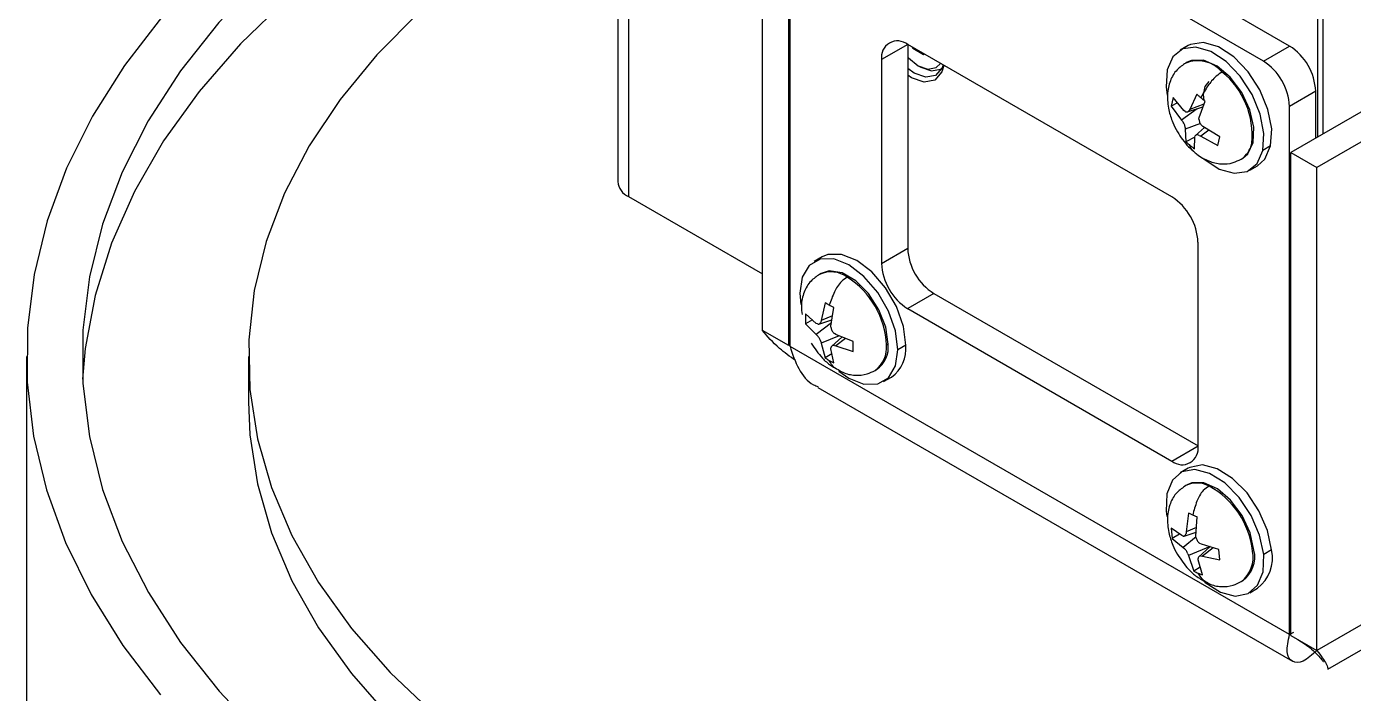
# Model space of a CAD drawing. Header units: millimetres. Extents: x 1258 to 2922, y -135 to 1239.
# Drawn here: x 1307.21 to 1343.09, y 405.39 to 423.44 of the extents above; entities that cross this region are included whole.
import ezdxf

# ---------------------------------------------------------------- set-up
doc = ezdxf.new("R2010")
doc.units = ezdxf.units.MM
doc.header["$LTSCALE"] = 6

msp = doc.modelspace()

# ---------------------------------------------------------------- linework, layer by layer
at = {"color": 7, "linetype": 'Continuous', "lineweight": 25}
for p, q in [((1323.197, 436.512), (1323.197, 419.242)), ((1323.489, 436.104), (1323.489, 418.834)), ((1342.122, 431.554), (1342.122, 420.449)), ((1342.263, 431.554), (1342.263, 420.53)), ((1327.856, 414.783), (1327.856, 429.072)), ((1327.113, 415.211), (1327.113, 428.276)), ((1327.82, 414.803), (1327.82, 427.868)), ((1341.362, 422.908), (1338.598, 424.504)), ((1340.654, 422.5), (1337.89, 424.096)), ((1331.038, 422.948), (1330.331, 422.54)), ((1338.18, 418.825), (1331.038, 422.948)), ((1331.038, 422.948), (1331.038, 417.437)), ((1331.156, 422.88), (1331.174, 422.849)), ((1331.174, 422.849), (1331.192, 422.859)), ((1331.174, 422.849), (1331.467, 422.68)), ((1331.467, 422.68), (1331.485, 422.69)), ((1338.621, 422.919), (1338.409, 422.797)), ((1340.654, 422.5), (1341.362, 422.908)), ((1330.331, 422.54), (1330.331, 417.028)), ((1331.321, 422.377), (1331.391, 422.336)), ((1331.929, 422.283), (1331.956, 422.298)), ((1338.596, 422.472), (1338.555, 422.448)), ((1345.165, 422.206), (1341.397, 420.03)), ((1338.852, 421.609), (1338.662, 421.19)), ((1342.069, 421.684), (1341.362, 421.275)), ((1342.069, 420.418), (1342.069, 421.684)), ((1345.872, 421.797), (1342.104, 419.622)), ((1338.216, 421.516), (1338.163, 421.285)), ((1338.335, 421.371), (1338.163, 421.285)), ((1338.163, 421.285), (1338.443, 420.904)), ((1338.502, 421.167), (1338.216, 421.516)), ((1338.604, 421.128), (1339.022, 421.262)), ((1338.919, 420.973), (1339.078, 421.417)), ((1341.362, 406.986), (1341.362, 421.275)), ((1338.443, 420.904), (1338.476, 420.864)), ((1338.538, 421.14), (1338.502, 421.167)), ((1338.662, 421.19), (1338.643, 421.155)), ((1338.913, 420.927), (1338.919, 420.973)), ((1338.542, 420.705), (1338.543, 420.662)), ((1338.543, 420.662), (1338.561, 420.321)), ((1339.061, 420.706), (1338.817, 420.484)), ((1338.917, 420.492), (1338.959, 420.468)), ((1339.019, 420.731), (1338.979, 420.768)), ((1339.476, 420.454), (1339.019, 420.731)), ((1338.8, 420.441), (1338.561, 420.321)), ((1338.788, 420.13), (1338.8, 420.445)), ((1338.8, 420.445), (1338.812, 420.477)), ((1338.959, 420.468), (1339.424, 420.222)), ((1339.424, 420.222), (1339.476, 420.454)), ((1340.38, 420.302), (1340.338, 420.278)), ((1340.85, 420.206), (1340.638, 420.084)), ((1340.055, 419.85), (1340.096, 419.874)), ((1341.397, 420.03), (1342.104, 419.622)), ((1341.397, 406.966), (1341.397, 420.03)), ((1340.284, 419.549), (1340.496, 419.672)), ((1342.104, 406.557), (1342.104, 419.622)), ((1323.489, 418.834), (1327.113, 416.742)), ((1330.331, 417.028), (1331.038, 417.437)), ((1338.887, 412.089), (1338.887, 417.601)), ((1328.721, 417.203), (1328.509, 417.08)), ((1360.312, 417.069), (1342.104, 406.557)), ((1328.697, 416.756), (1328.655, 416.732)), ((1328.121, 416.222), (1328.145, 415.919)), ((1331.745, 416.212), (1331.038, 415.804)), ((1331.745, 416.212), (1338.887, 412.089)), ((1328.804, 415.966), (1328.699, 415.484)), ((1328.963, 415.331), (1329.037, 415.832)), ((1328.566, 415.407), (1328.274, 415.66)), ((1328.274, 415.66), (1328.274, 415.391)), ((1328.46, 415.499), (1328.274, 415.391)), ((1328.638, 415.389), (1328.988, 415.501)), ((1328.699, 415.484), (1328.69, 415.44)), ((1331.038, 415.804), (1338.18, 411.681)), ((1342.397, 406.05), (1359.191, 415.745)), ((1327.82, 414.803), (1327.113, 415.211)), ((1328.274, 415.391), (1328.566, 415.102)), ((1328.602, 415.39), (1328.566, 415.407)), ((1328.967, 415.281), (1328.963, 415.331)), ((1329.096, 415.101), (1329.054, 415.129)), ((1341.362, 406.986), (1327.856, 414.783)), ((1328.566, 415.102), (1328.602, 415.07)), ((1328.69, 414.918), (1328.699, 414.871)), ((1328.699, 414.871), (1328.804, 414.473)), ((1328.963, 414.719), (1328.967, 414.758)), ((1329.256, 415.037), (1328.984, 414.79)), ((1329.054, 414.809), (1329.096, 414.796)), ((1329.567, 414.914), (1329.096, 415.101)), ((1329.096, 414.796), (1329.567, 414.645)), ((1329.567, 414.645), (1329.567, 414.914)), ((1330.507, 414.844), (1330.466, 414.82)), ((1330.985, 414.814), (1330.773, 414.691)), ((1307.213, 414.507), (1307.213, 385.111)), ((1313.213, 414.507), (1313.213, 413.282)), ((1328.99, 414.58), (1328.804, 414.473)), ((1329.037, 414.339), (1328.963, 414.719)), ((1328.979, 414.294), (1329.01, 414.263)), ((1330.155, 414.133), (1330.197, 414.157)), ((1328.606, 413.673), (1341.44, 406.264)), ((1330.384, 413.833), (1330.596, 413.955)), ((1338.18, 411.681), (1338.887, 412.089)), ((1338.621, 411.488), (1338.409, 411.365)), ((1338.596, 411.041), (1338.555, 411.017)), ((1338.029, 410.329), (1338.048, 410.18)), ((1338.631, 410.273), (1338.57, 409.766)), ((1338.832, 409.649), (1338.862, 410.17)), ((1338.452, 409.664), (1338.164, 409.865)), ((1338.164, 409.865), (1338.19, 409.583)), ((1338.509, 409.654), (1338.838, 409.759)), ((1338.57, 409.766), (1338.564, 409.72)), ((1338.391, 409.707), (1338.19, 409.583)), ((1338.19, 409.583), (1338.482, 409.344)), ((1338.487, 409.653), (1338.452, 409.664)), ((1339.212, 409.371), (1338.629, 409.123)), ((1338.84, 409.597), (1338.832, 409.649)), ((1338.979, 409.429), (1338.937, 409.452)), ((1339.449, 409.292), (1338.979, 409.429)), ((1338.482, 409.344), (1338.518, 409.317)), ((1338.616, 409.172), (1338.629, 409.123)), ((1338.629, 409.123), (1338.777, 408.705)), ((1338.892, 409.006), (1338.891, 409.049)), ((1339.008, 408.602), (1338.892, 409.006)), ((1339.206, 409.363), (1338.912, 409.095)), ((1338.968, 409.116), (1339.009, 409.109)), ((1339.009, 409.109), (1339.475, 409.01)), ((1339.475, 409.01), (1339.449, 409.292)), ((1340.4, 409.271), (1340.359, 409.247)), ((1340.876, 409.276), (1340.664, 409.154)), ((1338.948, 408.811), (1338.777, 408.705)), ((1340.055, 408.419), (1340.096, 408.443)), ((1340.284, 408.118), (1340.496, 408.24)), ((1341.467, 407.047), (1341.362, 406.986)), ((1341.397, 406.966), (1342.104, 406.557))]:
    msp.add_line(p, q, dxfattribs=at)
at = {"color": 8, "linetype": 'Continuous', "lineweight": 25}
for p, q in [((1338.868, 421.213), (1338.443, 420.904)), ((1339.048, 421.333), (1338.662, 421.19)), ((1338.953, 420.814), (1338.543, 420.662)), ((1339.184, 420.631), (1338.959, 420.468)), ((1329.004, 415.607), (1328.699, 415.484)), ((1328.977, 415.422), (1328.566, 415.102)), ((1327.856, 414.823), (1327.82, 414.803)), ((1329.182, 415.066), (1328.699, 414.871)), ((1329.355, 414.998), (1329.096, 414.796)), ((1338.846, 409.884), (1338.57, 409.766)), ((1338.835, 409.629), (1338.482, 409.344)), ((1339.293, 409.338), (1339.009, 409.109))]:
    msp.add_line(p, q, dxfattribs=at)
at = {"color": 7, "linetype": 'Continuous', "lineweight": 25, "flags": 128}
for points in [[(1323.197, 427.535), (1322.163, 426.967), (1320.585, 425.986), (1319.141, 424.938), (1317.839, 423.83), (1316.687, 422.668), (1315.691, 421.459), (1314.857, 420.21), (1314.19, 418.928), (1313.693, 417.62), (1313.37, 416.294), (1313.223, 414.958), (1313.251, 413.62), (1313.456, 412.286), (1313.836, 410.965), (1314.389, 409.665), (1315.111, 408.393), (1315.998, 407.156), (1317.046, 405.961), (1318.248, 404.816)], [(1316.455, 427.181), (1314.958, 426.026), (1313.608, 424.813), (1312.411, 423.547), (1311.374, 422.235), (1310.501, 420.883), (1309.798, 419.499), (1309.267, 418.09), (1308.912, 416.663), (1308.735, 415.224), (1308.735, 413.782), (1308.914, 412.343), (1309.27, 410.916), (1309.801, 409.507), (1310.506, 408.123), (1311.379, 406.772), (1312.417, 405.46), (1313.615, 404.194)], [(1316.455, 425.956), (1315.694, 425.39), (1314.269, 424.206), (1312.994, 422.965), (1311.876, 421.676), (1310.919, 420.343), (1310.13, 418.974), (1309.513, 417.577), (1309.069, 416.158), (1308.802, 414.723), (1308.729, 413.894)], [(1312.07, 425.009), (1310.885, 423.718), (1309.859, 422.383), (1308.995, 421.01), (1308.297, 419.606), (1307.77, 418.177), (1307.416, 416.73), (1307.237, 415.273), (1307.233, 413.812), (1307.404, 412.354), (1307.749, 410.907), (1308.268, 409.477), (1308.957, 408.071), (1309.813, 406.696), (1310.832, 405.359)], [(1340.85, 420.206), (1340.879, 420.667), (1340.779, 421.19), (1340.559, 421.723), (1340.241, 422.214), (1339.856, 422.616), (1339.442, 422.888), (1339.04, 423.004), (1338.688, 422.953), (1338.621, 422.919)], [(1340.638, 420.084), (1340.667, 420.545), (1340.566, 421.068), (1340.347, 421.601), (1340.029, 422.092), (1339.644, 422.493), (1339.23, 422.765), (1338.828, 422.882), (1338.476, 422.831), (1338.21, 422.617), (1338.054, 422.263)], [(1331.038, 422.61), (1331.057, 422.59), (1331.321, 422.377)], [(1331.995, 422.396), (1331.966, 422.318), (1331.79, 422.116), (1331.526, 422.064), (1331.215, 422.172), (1331.038, 422.297)], [(1332.013, 422.385), (1331.96, 422.209), (1331.769, 421.988), (1331.482, 421.932), (1331.144, 422.05), (1331.038, 422.119)], [(1331.321, 422.377), (1331.584, 422.285), (1331.808, 422.328), (1331.923, 422.437)], [(1331.391, 422.336), (1331.682, 422.235), (1331.929, 422.283), (1331.958, 422.301)], [(1340.38, 420.302), (1340.399, 420.715), (1340.291, 421.184), (1340.069, 421.652), (1339.76, 422.062), (1339.401, 422.365), (1339.036, 422.524), (1338.708, 422.52), (1338.596, 422.472)], [(1338.054, 422.263), (1338.026, 421.802), (1338.053, 421.581)], [(1339.183, 421.945), (1339.183, 421.945), (1339.068, 421.813), (1339.028, 421.602), (1339.045, 421.438)], [(1340.096, 419.874), (1340.236, 419.993), (1340.38, 420.302)], [(1340.496, 419.672), (1340.695, 419.851), (1340.85, 420.206)], [(1339.018, 419.879), (1339.049, 419.853), (1339.462, 419.581), (1339.865, 419.465), (1340.217, 419.516), (1340.483, 419.729), (1340.638, 420.084)], [(1330.985, 414.814), (1330.92, 415.324), (1330.732, 415.86), (1330.438, 416.368), (1330.069, 416.799), (1329.659, 417.11), (1329.249, 417.272), (1328.88, 417.267), (1328.721, 417.203)], [(1330.773, 414.691), (1330.708, 415.202), (1330.519, 415.737), (1330.226, 416.245), (1329.856, 416.676), (1329.447, 416.987), (1329.037, 417.149), (1328.667, 417.145), (1328.374, 416.976), (1328.186, 416.658), (1328.121, 416.222)], [(1330.507, 414.844), (1330.443, 415.3), (1330.259, 415.775), (1329.977, 416.211), (1329.631, 416.556), (1329.263, 416.769), (1328.916, 416.823), (1328.697, 416.756)], [(1329.174, 414.115), (1329.447, 413.925), (1329.856, 413.764), (1330.226, 413.768), (1330.519, 413.937), (1330.708, 414.255), (1330.773, 414.691)], [(1313.213, 413.282), (1313.251, 412.395), (1313.456, 411.061), (1313.836, 409.74), (1314.389, 408.44), (1315.111, 407.168), (1315.998, 405.931), (1317.046, 404.737), (1318.248, 403.592), (1319.597, 402.503), (1321.085, 401.476), (1322.704, 400.518), (1324.445, 399.633), (1326.297, 398.827), (1328.25, 398.105), (1330.292, 397.471), (1332.412, 396.928), (1334.597, 396.479), (1336.835, 396.128), (1339.113, 395.876), (1341.417, 395.725), (1343.735, 395.675)], [(1340.876, 409.276), (1340.765, 409.802), (1340.536, 410.333), (1340.212, 410.819), (1339.823, 411.211), (1339.409, 411.472), (1339.009, 411.575), (1338.663, 411.51), (1338.621, 411.488)], [(1340.664, 409.154), (1340.553, 409.679), (1340.324, 410.211), (1340, 410.697), (1339.611, 411.089), (1339.197, 411.349), (1338.797, 411.452), (1338.451, 411.388), (1338.193, 411.162), (1338.047, 410.797), (1338.029, 410.329)], [(1340.4, 409.271), (1340.296, 409.74), (1340.077, 410.208), (1339.77, 410.62), (1339.411, 410.927), (1339.045, 411.09), (1338.716, 411.091), (1338.596, 411.041)], [(1338.989, 408.474), (1339.081, 408.394), (1339.496, 408.134), (1339.896, 408.031), (1340.242, 408.096), (1340.5, 408.321), (1340.645, 408.686), (1340.664, 409.154)]]:
    msp.add_lwpolyline(points, dxfattribs=at)
at = {"color": 7, "linetype": 'Continuous', "lineweight": 25}
for centre, radius, start, end in [((1330.762, 422.61), 0.437, 50.7967, 189.214), ((1340.533, 421.614), 1.537, 2.6055, 57.3945), ((1339.826, 421.206), 1.537, 2.6055, 57.3945), ((1338.156, 420.505), 2.194, 354.0496, 50.7951), ((1323.697, 419.292), 0.503, 185.6948, 245.6253), ((1337.351, 417.531), 1.537, 2.6055, 57.3945), ((1332.573, 417.506), 1.537, 182.6055, 237.3945), ((1331.866, 417.098), 1.537, 182.6055, 237.3945), ((1328.163, 414.715), 2.305, 2.6055, 57.3945), ((1329.8, 414.751), 0.714, 303.7936, 7.5186), ((1330.08, 414.706), 0.911, 304.5077, 6.8045), ((1338.456, 412.019), 0.437, 230.7967, 9.214), ((1338.095, 409.005), 2.277, 6.1145, 61.3867), ((1339.624, 409.086), 0.798, 306.2735, 13.4492), ((1339.88, 409.054), 1.02, 307.1146, 12.6081)]:
    msp.add_arc(centre, radius, start, end, dxfattribs=at)
at = {"color": 8, "linetype": 'Continuous', "lineweight": 25}
for centre, radius, start, end in [((1338.878, 421.632), 0.878, 40.7808, 111.5848), ((1339.719, 420.381), 0.628, 301.9571, 350.499), ((1328.966, 416.044), 0.754, 54.3824, 114.3071), ((1329.709, 414.747), 0.76, 307.0336, 5.503), ((1338.858, 410.413), 0.675, 60.9882, 116.6477), ((1339.551, 409.074), 0.826, 307.4575, 12.1448)]:
    msp.add_arc(centre, radius, start, end, dxfattribs=at)
at = {"color": 7, "linetype": 'Continuous', "lineweight": 25}
for points, knots in [([(1338.555, 422.448), (1338.473, 422.391), (1338.285, 422.26), (1338.117, 421.968), (1338.044, 421.597), (1338.081, 421.204), (1338.186, 420.859), (1338.286, 420.67), (1338.33, 420.586)], [0, 0, 0, 0, 0.141423, 0.321525, 0.516844, 0.711735, 0.873078, 1, 1, 1, 1]), ([(1339.543, 422.205), (1339.489, 422.171), (1339.391, 422.109), (1339.255, 421.97), (1339.11, 421.771), (1339.023, 421.619), (1338.961, 421.511)], [0, 0, 0, 0, 0.233001, 0.418435, 0.591328, 1, 1, 1, 1]), ([(1338.961, 421.511), (1338.94, 421.529), (1338.903, 421.561), (1338.867, 421.594), (1338.852, 421.609)], [0, 0, 0, 0, 0.559869, 1, 1, 1, 1]), ([(1339.078, 421.417), (1339.056, 421.435), (1339.016, 421.466), (1338.978, 421.497), (1338.961, 421.511)], [0, 0, 0, 0, 0.560075, 1, 1, 1, 1]), ([(1338.542, 420.705), (1338.54, 420.718), (1338.535, 420.743), (1338.521, 420.785), (1338.501, 420.827), (1338.484, 420.852), (1338.476, 420.864)], [0, 0, 0, 0, 0.2502728, 0.5, 0.7497272, 1, 1, 1, 1]), ([(1338.538, 421.14), (1338.548, 421.135), (1338.569, 421.126), (1338.597, 421.125), (1338.623, 421.134), (1338.637, 421.148), (1338.643, 421.155)], [0, 0, 0, 0, 0.250273, 0.5, 0.749727, 1, 1, 1, 1]), ([(1338.913, 420.927), (1338.914, 420.914), (1338.916, 420.887), (1338.93, 420.845), (1338.951, 420.804), (1338.97, 420.78), (1338.979, 420.768)], [0, 0, 0, 0, 0.2502728, 0.5, 0.7497272, 1, 1, 1, 1]), ([(1338.33, 420.586), (1338.422, 420.444), (1338.551, 420.244), (1338.726, 420.098), (1338.776, 420.056)], [0, 0, 0, 0, 0.716134, 1, 1, 1, 1]), ([(1338.917, 420.492), (1338.906, 420.496), (1338.883, 420.504), (1338.854, 420.504), (1338.828, 420.496), (1338.817, 420.483), (1338.812, 420.477)], [0, 0, 0, 0, 0.250273, 0.5, 0.749727, 1, 1, 1, 1]), ([(1338.561, 420.321), (1338.581, 420.302), (1338.616, 420.269), (1338.654, 420.236), (1338.67, 420.222)], [0, 0, 0, 0, 0.560075, 1, 1, 1, 1]), ([(1338.67, 420.222), (1338.692, 420.205), (1338.73, 420.173), (1338.77, 420.143), (1338.788, 420.13)], [0, 0, 0, 0, 0.559869, 1, 1, 1, 1]), ([(1338.776, 420.056), (1338.801, 420.033), (1338.925, 419.92), (1339.175, 419.787), (1339.507, 419.703), (1339.806, 419.728), (1339.984, 419.815), (1340.055, 419.85)], [0, 0, 0, 0, 0.069556, 0.335307, 0.593069, 0.837853, 1, 1, 1, 1]), ([(1328.655, 416.732), (1328.573, 416.674), (1328.385, 416.544), (1328.221, 416.251), (1328.146, 415.937), (1328.174, 415.72), (1328.184, 415.642)], [0, 0, 0, 0, 0.225597, 0.512898, 0.82447, 1, 1, 1, 1]), ([(1329.405, 416.657), (1329.352, 416.622), (1329.256, 416.559), (1329.136, 416.409), (1329.02, 416.19), (1328.959, 416.018), (1328.916, 415.898)], [0, 0, 0, 0, 0.2330012, 0.4184346, 0.591328, 1, 1, 1, 1]), ([(1328.916, 415.898), (1328.895, 415.91), (1328.856, 415.933), (1328.82, 415.956), (1328.804, 415.966)], [0, 0, 0, 0, 0.559869, 1, 1, 1, 1]), ([(1329.037, 415.832), (1329.014, 415.844), (1328.972, 415.866), (1328.933, 415.888), (1328.916, 415.898)], [0, 0, 0, 0, 0.560075, 1, 1, 1, 1]), ([(1328.008, 414.398), (1327.855, 414.509), (1327.469, 414.789), (1327.247, 415.052), (1327.113, 415.211)], [0, 0, 0, 0, 0.39633, 1, 1, 1, 1]), ([(1328.602, 415.39), (1328.611, 415.388), (1328.63, 415.385), (1328.655, 415.394), (1328.676, 415.412), (1328.685, 415.431), (1328.69, 415.44)], [0, 0, 0, 0, 0.250273, 0.5, 0.749727, 1, 1, 1, 1]), ([(1328.967, 415.281), (1328.97, 415.266), (1328.977, 415.238), (1328.997, 415.197), (1329.023, 415.159), (1329.044, 415.139), (1329.054, 415.129)], [0, 0, 0, 0, 0.250273, 0.5, 0.749727, 1, 1, 1, 1]), ([(1327.856, 414.783), (1327.925, 414.575), (1328.063, 414.16), (1328.352, 413.796), (1328.575, 413.709), (1328.616, 413.693)], [0, 0, 0, 0, 0.4489752, 0.8980216, 1, 1, 1, 1]), ([(1328.43, 414.87), (1328.524, 414.731), (1328.676, 414.507), (1328.923, 414.28), (1329.059, 414.208), (1329.113, 414.18)], [0, 0, 0, 0, 0.499579, 0.803214, 1, 1, 1, 1]), ([(1328.69, 414.918), (1328.685, 414.932), (1328.676, 414.959), (1328.655, 414.999), (1328.63, 415.038), (1328.611, 415.059), (1328.602, 415.07)], [0, 0, 0, 0, 0.250273, 0.5, 0.749727, 1, 1, 1, 1]), ([(1329.054, 414.809), (1329.044, 414.81), (1329.023, 414.812), (1328.997, 414.802), (1328.977, 414.785), (1328.97, 414.767), (1328.967, 414.758)], [0, 0, 0, 0, 0.250273, 0.5, 0.749727, 1, 1, 1, 1]), ([(1328.804, 414.473), (1328.824, 414.459), (1328.861, 414.435), (1328.899, 414.413), (1328.916, 414.403)], [0, 0, 0, 0, 0.560075, 1, 1, 1, 1]), ([(1328.916, 414.403), (1328.938, 414.39), (1328.977, 414.368), (1329.018, 414.348), (1329.037, 414.339)], [0, 0, 0, 0, 0.559869, 1, 1, 1, 1]), ([(1329.113, 414.18), (1329.168, 414.145), (1329.328, 414.045), (1329.608, 413.989), (1329.906, 414.011), (1330.084, 414.098), (1330.155, 414.133)], [0, 0, 0, 0, 0.170003, 0.491868, 0.797528, 1, 1, 1, 1]), ([(1338.555, 411.017), (1338.473, 410.959), (1338.285, 410.829), (1338.117, 410.536), (1338.044, 410.166), (1338.081, 409.773), (1338.186, 409.428), (1338.286, 409.238), (1338.33, 409.155)], [0, 0, 0, 0, 0.141423, 0.321525, 0.516844, 0.711735, 0.873078, 1, 1, 1, 1]), ([(1339.185, 411.004), (1339.132, 410.968), (1339.036, 410.905), (1338.925, 410.751), (1338.824, 410.524), (1338.776, 410.346), (1338.743, 410.22)], [0, 0, 0, 0, 0.233001, 0.418435, 0.591328, 1, 1, 1, 1]), ([(1338.743, 410.22), (1338.721, 410.23), (1338.683, 410.247), (1338.647, 410.265), (1338.631, 410.273)], [0, 0, 0, 0, 0.559869, 1, 1, 1, 1]), ([(1338.862, 410.17), (1338.839, 410.179), (1338.799, 410.196), (1338.76, 410.213), (1338.743, 410.22)], [0, 0, 0, 0, 0.560075, 1, 1, 1, 1]), ([(1338.487, 409.653), (1338.496, 409.653), (1338.514, 409.653), (1338.536, 409.666), (1338.554, 409.688), (1338.561, 409.709), (1338.564, 409.72)], [0, 0, 0, 0, 0.250273, 0.5, 0.749727, 1, 1, 1, 1]), ([(1338.84, 409.597), (1338.844, 409.583), (1338.853, 409.555), (1338.876, 409.515), (1338.904, 409.479), (1338.926, 409.461), (1338.937, 409.452)], [0, 0, 0, 0, 0.250273, 0.5, 0.749727, 1, 1, 1, 1]), ([(1338.33, 409.155), (1338.424, 409.015), (1338.575, 408.791), (1338.862, 408.533), (1339.043, 408.441), (1339.14, 408.392)], [0, 0, 0, 0, 0.431606, 0.693929, 1, 1, 1, 1]), ([(1338.616, 409.172), (1338.61, 409.185), (1338.599, 409.212), (1338.575, 409.252), (1338.548, 409.288), (1338.528, 409.307), (1338.518, 409.317)], [0, 0, 0, 0, 0.2502728, 0.5, 0.7497272, 1, 1, 1, 1]), ([(1338.968, 409.116), (1338.958, 409.116), (1338.938, 409.114), (1338.915, 409.1), (1338.897, 409.079), (1338.893, 409.059), (1338.891, 409.049)], [0, 0, 0, 0, 0.250273, 0.5, 0.749727, 1, 1, 1, 1]), ([(1338.777, 408.705), (1338.797, 408.694), (1338.834, 408.675), (1338.872, 408.658), (1338.889, 408.65)], [0, 0, 0, 0, 0.560075, 1, 1, 1, 1]), ([(1339.138, 408.389), (1339.111, 408.405), (1339.01, 408.465), (1338.94, 408.572), (1338.889, 408.65)], [0, 0, 0, 0, 0.2744205, 1, 1, 1, 1]), ([(1338.889, 408.65), (1338.911, 408.641), (1338.949, 408.624), (1338.99, 408.609), (1339.008, 408.602)], [0, 0, 0, 0, 0.559869, 1, 1, 1, 1]), ([(1339.14, 408.392), (1339.153, 408.384), (1339.271, 408.314), (1339.508, 408.277), (1339.805, 408.295), (1339.984, 408.383), (1340.055, 408.419)], [0, 0, 0, 0, 0.046506, 0.416262, 0.767402, 1, 1, 1, 1]), ([(1341.59, 406.854), (1341.721, 406.768), (1341.933, 406.629), (1342.143, 406.421), (1342.243, 406.305), (1342.283, 406.243), (1342.276, 406.261), (1342.275, 406.262)], [0, 0, 0, 0, 0.3019513, 0.4916771, 0.7133574, 0.972838, 1, 1, 1, 1]), ([(1342.104, 406.557), (1342.204, 406.418), (1342.401, 406.143), (1342.396, 406.084), (1342.394, 406.055)], [0, 0, 0, 0, 0.5092115, 1, 1, 1, 1])]:
    msp.add_open_spline(points, degree=3, knots=knots, dxfattribs=at)
at = {"color": 8, "linetype": 'Continuous', "lineweight": 25}
for points, knots in [([(1338.775, 420.055), (1338.769, 420.058), (1338.715, 420.092), (1338.691, 420.161), (1338.67, 420.222)], [0, 0, 0, 0, 0.1008207, 1, 1, 1, 1]), ([(1329.109, 414.173), (1329.092, 414.184), (1329.01, 414.235), (1328.957, 414.329), (1328.916, 414.403)], [0, 0, 0, 0, 0.212231, 1, 1, 1, 1])]:
    msp.add_open_spline(points, degree=3, knots=knots, dxfattribs=at)
at = {"color": 7, "linetype": 'Continuous', "lineweight": 25}
msp.add_open_spline([(1342.104, 406.557), (1341.975, 406.442), (1341.716, 406.213), (1341.416, 406.224), (1341.257, 406.478), (1341.327, 406.817), (1341.362, 406.986)], degree=3, dxfattribs=at)

doc.saveas('drawing.dxf')
